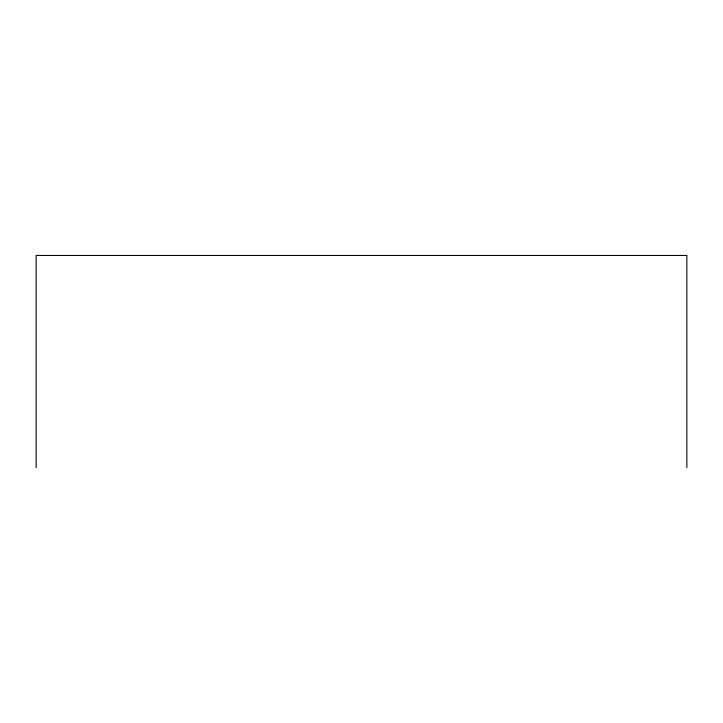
<?xml version="1.0" encoding="UTF-8"?>
<svg xmlns="http://www.w3.org/2000/svg" width="723" height="723" viewBox="0 0 723 723"><rect width="100%" height="100%" fill="white"/><g stroke="black" fill="none" stroke-linecap="round" stroke-linejoin="round"><path stroke-width="1.08" d="M686.85 467.555L686.85 255.445L36.15 255.445L36.15 467.555"/></g></svg>
